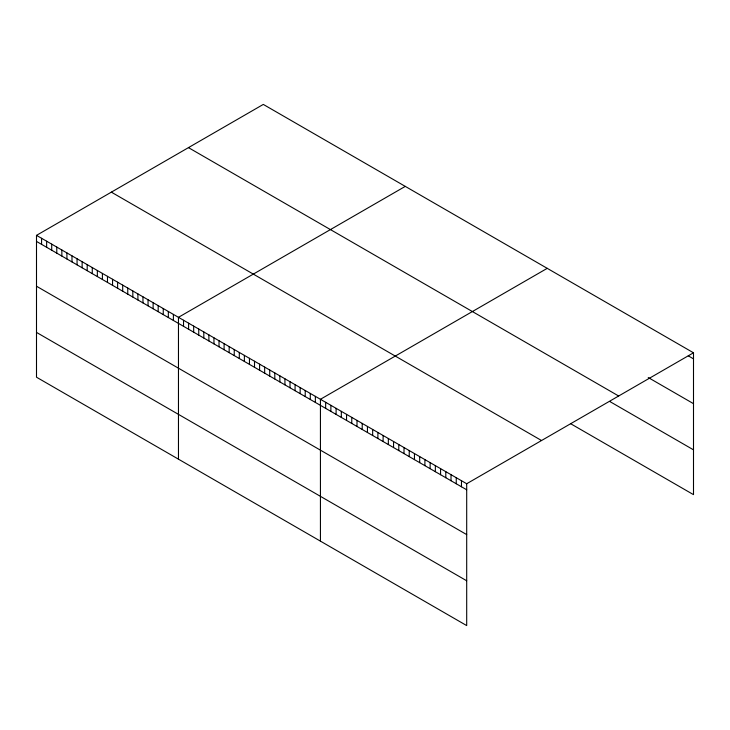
<?xml version="1.0" encoding="UTF-8"?>
<svg xmlns="http://www.w3.org/2000/svg" width="730" height="730" viewBox="0 0 730 730"><rect width="100%" height="100%" fill="white"/><g stroke="black" fill="none" stroke-linecap="round" stroke-linejoin="round"><path stroke-width="1.09" d="M36.5 235.361L466.698 483.734L466.698 625.583L36.5 377.209L36.5 235.361L263.302 104.417L693.5 352.791L693.5 494.639L570.741 423.765M405.269 186.378L178.467 317.322L178.467 459.179M547.235 268.339L320.434 399.283L320.434 541.14M466.698 483.734L693.5 352.791M688.28 355.838L693.5 358.85M648.231 377.529L693.5 403.663M188.459 147.624L618.657 395.998M609.915 401.573L693.5 449.835M111.343 192.145L541.541 440.518M36.5 241.429L466.698 489.793M36.5 286.233L466.698 534.606M36.5 332.405L466.698 580.779M461.47 480.714L461.47 486.782M456.25 477.703L456.25 483.762M451.021 474.683L451.021 480.751M445.802 471.671L445.802 477.73M440.573 468.651L440.573 474.719M435.354 465.63L435.354 471.699M430.134 462.619L430.134 468.687M424.906 459.599L424.906 465.667M419.686 456.588L419.686 462.656M414.457 453.567L414.457 459.635M409.238 450.556L409.238 456.624M404.009 447.536L404.009 453.604M398.79 444.524L398.79 450.592M393.561 441.504L393.561 447.572M388.342 438.493L388.342 444.561M383.113 435.472L383.113 441.541M377.894 432.461L377.894 438.529M372.665 429.441L372.665 435.509M367.445 426.429L367.445 432.498M362.217 423.409L362.217 429.477M356.997 420.398L356.997 426.466M351.769 417.377L351.769 423.446M346.549 414.366L346.549 420.425M341.321 411.346L341.321 417.414M336.101 408.335L336.101 414.394M330.882 405.314L330.882 411.382M325.653 402.303L325.653 408.362M315.36 396.353L315.36 402.422M310.286 393.434L310.286 399.493M305.222 390.504L305.222 396.572M300.149 387.575L300.149 393.643M295.075 384.646L295.075 390.714M290.011 381.717L290.011 387.785M284.937 378.797L284.937 384.856M279.864 375.868L279.864 381.936M274.799 372.939L274.799 379.007M269.726 370.01L269.726 376.078M264.661 367.08L264.661 373.149M259.588 364.16L259.588 370.22M254.514 361.231L254.514 367.299M249.45 358.302L249.45 364.37M244.377 355.373L244.377 361.441M239.303 352.444L239.303 358.512M234.239 349.524L234.239 355.583M229.165 346.595L229.165 352.663M224.101 343.666L224.101 349.734M219.027 340.737L219.027 346.805M213.954 337.817L213.954 343.876M208.889 334.887L208.889 340.946M203.816 331.958L203.816 338.026M198.743 329.029L198.743 335.097M193.678 326.1L193.678 332.168M188.605 323.18L188.605 329.239M183.531 320.251L183.531 326.319M173.393 314.393L173.393 320.461M168.329 311.464L168.329 317.532M163.255 308.544L163.255 314.603M158.182 305.615L158.182 311.683M153.118 302.685L153.118 308.754M148.044 299.756L148.044 305.824M142.971 296.827L142.971 302.895M137.906 293.907L137.906 299.966M132.833 290.978L132.833 297.046M127.759 288.049L127.759 294.117M122.695 285.12L122.695 291.188M117.621 282.191L117.621 288.259M112.557 279.271L112.557 285.33M107.483 276.341L107.483 282.41M102.41 273.412L102.41 279.48M97.346 270.483L97.346 276.551M92.272 267.554L92.272 273.622M87.198 264.634L87.198 270.693M82.134 261.705L82.134 267.773M77.061 258.776L77.061 264.844M71.987 255.847L71.987 261.915M66.923 252.927L66.923 258.986M61.849 249.998L61.849 256.057M56.785 247.068L56.785 253.137M51.711 244.139L51.711 250.207M46.638 241.21L46.638 247.278M41.574 238.29L41.574 244.349"/></g></svg>
